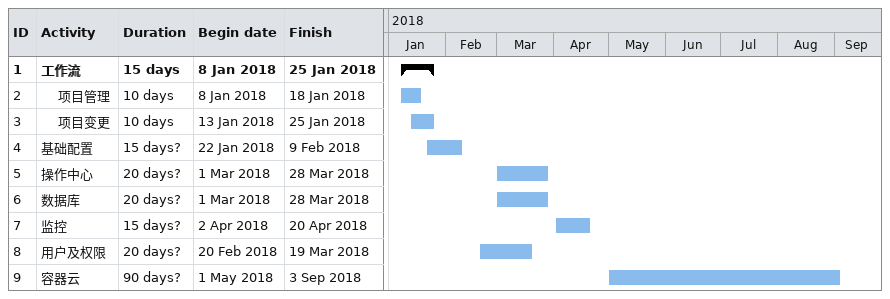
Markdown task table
| ID | Level | Task | Duration | Start | Finish |
|---|---|---|---|---|---|
| 1 | 1 | **工作流** | 15d | 2018-01-08 | 2018-01-25 |
| 2 | 2 | 项目管理 | 10d | 2018-01-08 | 2018-01-18 |
| 3 | 2 | 项目变更 | 10d | 2018-01-13 | 2018-01-25 |
| 4 | 1 | 基础配置 | 15d? | 2018-01-22 | 2018-02-09 |
| 5 | 1 | 操作中心 | 20d? | 2018-03-01 | 2018-03-28 |
| 6 | 1 | 数据库 | 20d? | 2018-03-01 | 2018-03-28 |
| 7 | 1 | 监控 | 15d? | 2018-04-02 | 2018-04-20 |
| 8 | 1 | 用户及权限 | 20d? | 2018-02-20 | 2018-03-19 |
| 9 | 1 | 容器云 | 90d? | 2018-05-01 | 2018-09-03 |
